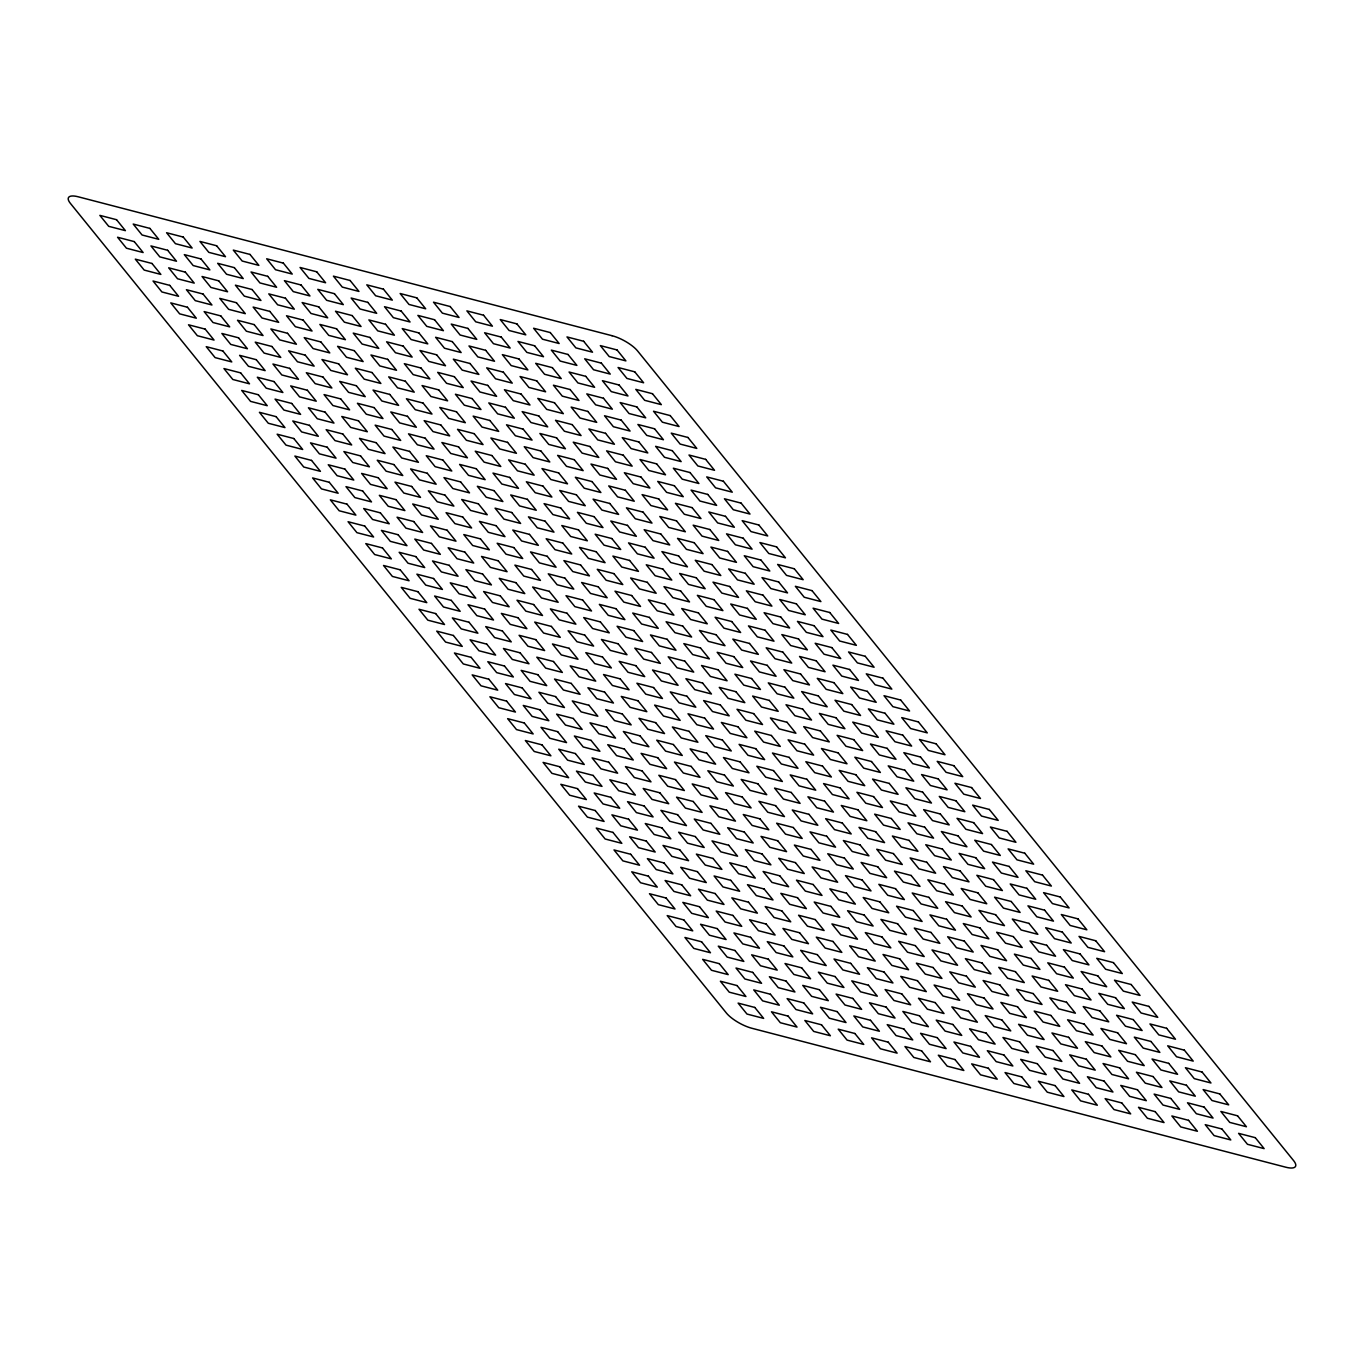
<?xml version="1.0" encoding="UTF-8"?>
<svg xmlns="http://www.w3.org/2000/svg" width="1364" height="1364" viewBox="0 0 1364 1364"><rect width="100%" height="100%" fill="white"/><g stroke="black" fill="none" stroke-linecap="round" stroke-linejoin="round"><path stroke-width="1.5" d="M612.061 335.715L78.208 196.791A21.193 6.803 28.6 0 0 70.399 203.389L726.381 1013.009A21.193 6.803 28.6 0 0 751.939 1028.286L1285.792 1167.209A21.193 6.803 28.6 0 0 1293.601 1160.611L637.619 350.991A21.193 6.803 28.6 0 0 612.061 335.715M116.537 219.706L99.862 215.376L108.711 226.322L125.403 230.652L116.537 219.706M149.904 228.402L133.212 224.054L142.078 235L158.77 239.331L149.904 228.402M183.27 237.08L166.579 232.733L175.445 243.679L192.136 248.026L183.27 237.08M216.637 245.759L199.945 241.428L208.811 252.357L225.503 256.705L216.637 245.759M250.004 254.437L233.312 250.106L242.178 261.036L258.87 265.383L250.004 254.437M283.371 263.133L266.679 258.785L275.545 269.731L292.237 274.062L283.371 263.133M316.738 271.811L300.046 267.463L308.912 278.409L325.604 282.757L316.738 271.811M350.105 280.49L333.413 276.142L342.279 287.088L358.954 291.436L350.105 280.49M383.455 289.168L366.78 284.837L375.646 295.766L392.32 300.114L383.455 289.168M416.821 297.863L400.146 293.516L409.012 304.462L425.687 308.793L416.821 297.863M450.188 306.542L433.513 302.194L442.379 313.14L459.054 317.471L450.188 306.542M483.555 315.22L466.88 310.873L475.746 321.819L492.421 326.167L483.555 315.22M516.922 323.899L500.247 319.568L509.113 330.497L525.788 334.845L516.922 323.899M550.289 332.577L533.614 328.247L542.48 339.193L559.155 343.523L550.289 332.577M583.656 341.273L566.981 336.925L575.847 347.871L592.522 352.202L583.656 341.273M617.022 349.951L600.348 345.603L609.197 356.55L625.888 360.897L617.022 349.951M134.269 241.599L117.577 237.251L126.443 248.197L143.135 252.545L134.269 241.599M167.636 250.277L150.944 245.929L159.81 256.875L176.502 261.223L167.636 250.277M201.002 258.955L184.31 254.625L193.177 265.554L209.868 269.902L201.002 258.955M234.369 267.651L217.677 263.303L226.543 274.249L243.235 278.58L234.369 267.651M267.736 276.329L251.044 271.982L259.91 282.928L276.602 287.258L267.736 276.329M301.103 285.008L284.411 280.66L293.277 291.606L309.952 295.954L301.103 285.008M334.453 293.686L317.778 289.356L326.644 300.285L343.319 304.632L334.453 293.686M367.82 302.365L351.145 298.034L360.011 308.98L376.686 313.311L367.82 302.365M401.187 311.06L384.512 306.712L393.378 317.659L410.053 321.989L401.187 311.06M434.553 319.739L417.878 315.391L426.744 326.337L443.419 330.685L434.553 319.739M467.92 328.417L451.245 324.086L460.111 335.015L476.786 339.363L467.92 328.417M501.287 337.096L484.612 332.765L493.478 343.694L510.153 348.042L501.287 337.096M534.654 345.791L517.979 341.443L526.845 352.389L543.52 356.72L534.654 345.791M568.021 354.47L551.346 350.122L560.195 361.068L576.887 365.399L568.021 354.47M601.388 363.148L584.696 358.8L593.562 369.746L610.254 374.094L601.388 363.148M634.754 371.826L618.062 367.496L626.928 378.425L643.62 382.773L634.754 371.826M152.001 263.474L135.309 259.143L144.175 270.072L160.867 274.42L152.001 263.474M185.368 272.152L168.676 267.821L177.542 278.767L194.234 283.098L185.368 272.152M218.734 280.848L202.043 276.5L210.909 287.446L227.583 291.777L218.734 280.848M252.084 289.526L235.409 285.178L244.275 296.124L260.95 300.472L252.084 289.526M285.451 298.204L268.776 293.874L277.642 304.803L294.317 309.151L285.451 298.204M318.818 306.883L302.143 302.552L311.009 313.481L327.684 317.829L318.818 306.883M352.185 315.578L335.51 311.231L344.376 322.177L361.051 326.507L352.185 315.578M385.552 324.257L368.877 319.909L377.743 330.855L394.418 335.203L385.552 324.257M418.918 332.935L402.244 328.588L411.11 339.534L427.785 343.881L418.918 332.935M452.285 341.614L435.61 337.283L444.476 348.212L461.151 352.56L452.285 341.614M485.652 350.309L468.977 345.962L477.826 356.908L494.518 361.238L485.652 350.309M519.019 358.988L502.344 354.64L511.193 365.586L527.885 369.917L519.019 358.988M552.386 367.666L535.694 363.318L544.56 374.265L561.252 378.612L552.386 367.666M585.753 376.345L569.061 372.014L577.927 382.943L594.619 387.291L585.753 376.345M619.12 385.023L602.428 380.692L611.294 391.621L627.986 395.969L619.12 385.023M652.486 393.719L635.794 389.371L644.661 400.317L661.352 404.648L652.486 393.719M169.733 285.366L153.041 281.018L161.907 291.964L178.582 296.295L169.733 285.366M203.083 294.044L186.408 289.697L195.274 300.643L211.949 304.99L203.083 294.044M236.449 302.723L219.775 298.375L228.641 309.321L245.315 313.669L236.449 302.723M269.816 311.401L253.141 307.07L262.007 318L278.682 322.347L269.816 311.401M303.183 320.097L286.508 315.749L295.374 326.695L312.049 331.026L303.183 320.097M336.55 328.775L319.875 324.427L328.741 335.373L345.416 339.704L336.55 328.775M369.917 337.454L353.242 333.106L362.108 344.052L378.783 348.4L369.917 337.454M403.284 346.132L386.609 341.801L395.475 352.73L412.15 357.078L403.284 346.132M436.651 354.81L419.976 350.48L428.825 361.409L445.517 365.757L436.651 354.81M470.017 363.506L453.325 359.158L462.191 370.104L478.883 374.435L470.017 363.506M503.384 372.184L486.692 367.837L495.558 378.783L512.25 383.131L503.384 372.184M536.751 380.863L520.059 376.515L528.925 387.461L545.617 391.809L536.751 380.863M570.118 389.541L553.426 385.211L562.292 396.14L578.984 400.487L570.118 389.541M603.485 398.237L586.793 393.889L595.659 404.835L612.351 409.166L603.485 398.237M636.852 406.915L620.16 402.568L629.026 413.514L645.718 417.844L636.852 406.915M670.218 415.594L653.527 411.246L662.393 422.192L679.067 426.54L670.218 415.594M187.448 307.241L170.773 302.893L179.639 313.839L196.314 318.187L187.448 307.241M220.815 315.919L204.14 311.589L213.006 322.518L229.681 326.866L220.815 315.919M254.181 324.598L237.507 320.267L246.373 331.213L263.047 335.544L254.181 324.598M287.548 333.293L270.873 328.946L279.739 339.892L296.414 344.222L287.548 333.293M320.915 341.972L304.24 337.624L313.106 348.57L329.781 352.918L320.915 341.972M354.282 350.65L337.607 346.32L346.473 357.249L363.148 361.596L354.282 350.65M387.649 359.329L370.974 354.998L379.823 365.927L396.515 370.275L387.649 359.329M421.016 368.024L404.324 363.677L413.19 374.623L429.882 378.953L421.016 368.024M454.382 376.703L437.691 372.355L446.557 383.301L463.248 387.632L454.382 376.703M487.749 385.381L471.057 381.033L479.923 391.98L496.615 396.327L487.749 385.381M521.116 394.06L504.424 389.729L513.29 400.658L529.982 405.006L521.116 394.06M554.483 402.738L537.791 398.407L546.657 409.353L563.349 413.684L554.483 402.738M587.85 411.434L571.158 407.086L580.024 418.032L596.716 422.363L587.85 411.434M621.217 420.112L604.525 415.764L613.391 426.71L630.066 431.058L621.217 420.112M654.567 428.79L637.892 424.46L646.758 435.389L663.433 439.737L654.567 428.79M687.933 437.469L671.259 433.138L680.125 444.067L696.799 448.415L687.933 437.469M205.18 329.116L188.505 324.785L197.371 335.715L214.046 340.062L205.18 329.116M238.547 337.812L221.872 333.464L230.738 344.41L247.413 348.741L238.547 337.812M271.913 346.49L255.238 342.142L264.105 353.088L280.779 357.436L271.913 346.49M305.28 355.169L288.605 350.821L297.471 361.767L314.146 366.115L305.28 355.169M338.647 363.847L321.972 359.516L330.821 370.445L347.513 374.793L338.647 363.847M372.014 372.525L355.322 368.195L364.188 379.141L380.88 383.472L372.014 372.525M405.381 381.221L388.689 376.873L397.555 387.819L414.247 392.15L405.381 381.221M438.748 389.899L422.056 385.552L430.922 396.498L447.614 400.846L438.748 389.899M472.114 398.578L455.423 394.247L464.289 405.176L480.981 409.524L472.114 398.578M505.481 407.256L488.789 402.926L497.655 413.855L514.347 418.202L505.481 407.256M538.848 415.952L522.156 411.604L531.022 422.55L547.714 426.881L538.848 415.952M572.215 424.63L555.523 420.283L564.389 431.229L581.064 435.576L572.215 424.63M605.565 433.309L588.89 428.961L597.756 439.907L614.431 444.255L605.565 433.309M638.932 441.987L622.257 437.656L631.123 448.586L647.798 452.933L638.932 441.987M672.299 450.683L655.624 446.335L664.49 457.281L681.165 461.612L672.299 450.683M705.665 459.361L688.991 455.013L697.857 465.959L714.531 470.29L705.665 459.361M222.912 351.008L206.237 346.661L215.103 357.607L231.778 361.937L222.912 351.008M256.279 359.687L239.604 355.339L248.453 366.285L265.145 370.633L256.279 359.687M289.645 368.365L272.953 364.035L281.819 374.964L298.511 379.311L289.645 368.365M323.012 377.044L306.32 372.713L315.186 383.642L331.878 387.99L323.012 377.044M356.379 385.739L339.687 381.391L348.553 392.338L365.245 396.668L356.379 385.739M389.746 394.418L373.054 390.07L381.92 401.016L398.612 405.364L389.746 394.418M423.113 403.096L406.421 398.748L415.287 409.694L431.979 414.042L423.113 403.096M456.48 411.775L439.788 407.444L448.654 418.373L465.346 422.721L456.48 411.775M489.847 420.47L473.155 416.122L482.021 427.068L498.695 431.399L489.847 420.47M523.196 429.149L506.521 424.801L515.387 435.747L532.062 440.078L523.196 429.149M556.563 437.827L539.888 433.479L548.754 444.425L565.429 448.773L556.563 437.827M589.93 446.505L573.255 442.175L582.121 453.104L598.796 457.452L589.93 446.505M623.297 455.184L606.622 450.853L615.488 461.799L632.163 466.13L623.297 455.184M656.664 463.879L639.989 459.532L648.855 470.478L665.53 474.808L656.664 463.879M690.031 472.558L673.356 468.21L682.222 479.156L698.897 483.504L690.031 472.558M723.397 481.236L706.723 476.906L715.588 487.835L732.263 492.182L723.397 481.236M240.644 372.883L223.952 368.553L232.818 379.482L249.51 383.83L240.644 372.883M274.011 381.562L257.319 377.231L266.185 388.16L282.877 392.508L274.011 381.562M307.377 390.257L290.685 385.91L299.551 396.856L316.243 401.187L307.377 390.257M340.744 398.936L324.052 394.588L332.918 405.534L349.61 409.865L340.744 398.936M374.111 407.614L357.419 403.267L366.285 414.213L382.977 418.56L374.111 407.614M407.478 416.293L390.786 411.962L399.652 422.891L416.344 427.239L407.478 416.293M440.845 424.971L424.153 420.641L433.019 431.587L449.694 435.917L440.845 424.971M474.195 433.667L457.52 429.319L466.386 440.265L483.061 444.596L474.195 433.667M507.561 442.345L490.887 437.997L499.753 448.944L516.427 453.291L507.561 442.345M540.928 451.024L524.253 446.693L533.119 457.622L549.794 461.97L540.928 451.024M574.295 459.702L557.62 455.371L566.486 466.3L583.161 470.648L574.295 459.702M607.662 468.398L590.987 464.05L599.853 474.996L616.528 479.327L607.662 468.398M641.029 477.076L624.354 472.728L633.22 483.674L649.895 488.022L641.029 477.076M674.396 485.755L657.721 481.407L666.587 492.353L683.262 496.701L674.396 485.755M707.763 494.433L691.088 490.102L699.937 501.031L716.629 505.379L707.763 494.433M741.129 503.128L724.437 498.781L733.303 509.727L749.995 514.058L741.129 503.128M258.376 394.759L241.684 390.428L250.55 401.374L267.242 405.705L258.376 394.759M291.743 403.454L275.051 399.106L283.917 410.053L300.609 414.383L291.743 403.454M325.109 412.133L308.417 407.785L317.283 418.731L333.975 423.079L325.109 412.133M358.476 420.811L341.784 416.48L350.65 427.409L367.342 431.757L358.476 420.811M391.843 429.49L375.151 425.159L384.017 436.088L400.692 440.436L391.843 429.49M425.193 438.185L408.518 433.837L417.384 444.783L434.059 449.114L425.193 438.185M458.56 446.863L441.885 442.516L450.751 453.462L467.426 457.81L458.56 446.863M491.927 455.542L475.252 451.194L484.118 462.14L500.793 466.488L491.927 455.542M525.293 464.22L508.619 459.89L517.485 470.819L534.159 475.166L525.293 464.22M558.66 472.916L541.985 468.568L550.851 479.514L567.526 483.845L558.66 472.916M592.027 481.594L575.352 477.247L584.218 488.193L600.893 492.523L592.027 481.594M625.394 490.273L608.719 485.925L617.585 496.871L634.26 501.219L625.394 490.273M658.761 498.951L642.086 494.621L650.935 505.55L667.627 509.897L658.761 498.951M692.128 507.63L675.436 503.299L684.302 514.245L700.994 518.576L692.128 507.63M725.495 516.325L708.803 511.977L717.669 522.923L734.361 527.254L725.495 516.325M758.861 525.004L742.169 520.656L751.035 531.602L767.727 535.95L758.861 525.004M276.108 416.651L259.416 412.303L268.282 423.249L284.974 427.597L276.108 416.651M309.475 425.329L292.783 420.982L301.649 431.928L318.323 436.275L309.475 425.329M342.841 434.008L326.149 429.677L335.015 440.606L351.69 444.954L342.841 434.008M376.191 442.703L359.516 438.356L368.382 449.302L385.057 453.632L376.191 442.703M409.558 451.382L392.883 447.034L401.749 457.98L418.424 462.311L409.558 451.382M442.925 460.06L426.25 455.712L435.116 466.659L451.791 471.006L442.925 460.06M476.292 468.739L459.617 464.408L468.483 475.337L485.158 479.685L476.292 468.739M509.659 477.417L492.984 473.086L501.85 484.032L518.525 488.363L509.659 477.417M543.025 486.113L526.351 481.765L535.217 492.711L551.891 497.042L543.025 486.113M576.392 494.791L559.717 490.443L568.566 501.389L585.258 505.737L576.392 494.791M609.759 503.469L593.084 499.139L601.933 510.068L618.625 514.416L609.759 503.469M643.126 512.148L626.434 507.817L635.3 518.746L651.992 523.094L643.126 512.148M676.493 520.843L659.801 516.496L668.667 527.442L685.359 531.772L676.493 520.843M709.86 529.522L693.168 525.174L702.034 536.12L718.726 540.468L709.86 529.522M743.227 538.2L726.535 533.853L735.401 544.799L752.093 549.146L743.227 538.2M776.593 546.879L759.901 542.548L768.767 553.477L785.459 557.825L776.593 546.879M293.823 438.526L277.148 434.195L286.014 445.124L302.689 449.472L293.823 438.526M327.19 447.204L310.515 442.874L319.381 453.82L336.055 458.151L327.19 447.204M360.556 455.9L343.881 451.552L352.747 462.498L369.422 466.829L360.556 455.9M393.923 464.578L377.248 460.231L386.114 471.177L402.789 475.524L393.923 464.578M427.29 473.257L410.615 468.926L419.481 479.855L436.156 484.203L427.29 473.257M460.657 481.935L443.982 477.605L452.848 488.534L469.523 492.881L460.657 481.935M494.024 490.631L477.349 486.283L486.215 497.229L502.89 501.56L494.024 490.631M527.391 499.309L510.716 494.962L519.565 505.908L536.257 510.255L527.391 499.309M560.757 507.988L544.066 503.64L552.932 514.586L569.623 518.934L560.757 507.988M594.124 516.666L577.432 512.335L586.298 523.264L602.99 527.612L594.124 516.666M627.491 525.362L610.799 521.014L619.665 531.96L636.357 536.291L627.491 525.362M660.858 534.04L644.166 529.692L653.032 540.638L669.724 544.969L660.858 534.04M694.225 542.719L677.533 538.371L686.399 549.317L703.091 553.665L694.225 542.719M727.592 551.397L710.9 547.066L719.766 557.995L736.458 562.343L727.592 551.397M760.959 560.075L744.267 555.745L753.133 566.674L769.808 571.022L760.959 560.075M794.308 568.771L777.633 564.423L786.499 575.369L803.174 579.7L794.308 568.771M311.555 460.418L294.88 456.07L303.746 467.017L320.421 471.347L311.555 460.418M344.922 469.097L328.247 464.749L337.113 475.695L353.788 480.043L344.922 469.097M378.288 477.775L361.613 473.427L370.479 484.373L387.154 488.721L378.288 477.775M411.655 486.454L394.98 482.123L403.846 493.052L420.521 497.4L411.655 486.454M445.022 495.149L428.347 490.801L437.213 501.747L453.888 506.078L445.022 495.149M478.389 503.828L461.714 499.48L470.563 510.426L487.255 514.757L478.389 503.828M511.756 512.506L495.064 508.158L503.93 519.104L520.622 523.452L511.756 512.506M545.123 521.184L528.431 516.854L537.297 527.783L553.989 532.131L545.123 521.184M578.489 529.863L561.798 525.532L570.663 536.478L587.355 540.809L578.489 529.863M611.856 538.558L595.164 534.211L604.03 545.157L620.722 549.487L611.856 538.558M645.223 547.237L628.531 542.889L637.397 553.835L654.089 558.183L645.223 547.237M678.59 555.915L661.898 551.585L670.764 562.514L687.456 566.861L678.59 555.915M711.957 564.594L695.265 560.263L704.131 571.192L720.806 575.54L711.957 564.594M745.307 573.289L728.632 568.941L737.498 579.888L754.173 584.218L745.307 573.289M778.673 581.968L761.999 577.62L770.865 588.566L787.539 592.897L778.673 581.968M812.04 590.646L795.365 586.298L804.231 597.244L820.906 601.592L812.04 590.646M329.287 482.293L312.612 477.946L321.478 488.892L338.153 493.239L329.287 482.293M362.654 490.972L345.979 486.641L354.845 497.57L371.52 501.918L362.654 490.972M396.02 499.65L379.345 495.32L388.211 506.266L404.886 510.596L396.02 499.65M429.387 508.346L412.712 503.998L421.561 514.944L438.253 519.275L429.387 508.346M462.754 517.024L446.062 512.676L454.928 523.623L471.62 527.97L462.754 517.024M496.121 525.703L479.429 521.372L488.295 532.301L504.987 536.649L496.121 525.703M529.488 534.381L512.796 530.05L521.662 540.979L538.354 545.327L529.488 534.381M562.855 543.077L546.163 538.729L555.029 549.675L571.721 554.006L562.855 543.077M596.221 551.755L579.529 547.407L588.396 558.353L605.087 562.701L596.221 551.755M629.588 560.433L612.896 556.086L621.762 567.032L638.454 571.38L629.588 560.433M662.955 569.112L646.263 564.781L655.129 575.71L671.804 580.058L662.955 569.112M696.305 577.79L679.63 573.46L688.496 584.406L705.171 588.737L696.305 577.79M729.672 586.486L712.997 582.138L721.863 593.084L738.538 597.415L729.672 586.486M763.039 595.164L746.364 590.817L755.23 601.763L771.905 606.11L763.039 595.164M796.406 603.843L779.731 599.512L788.597 610.441L805.272 614.789L796.406 603.843M829.772 612.521L813.097 608.191L821.963 619.12L838.638 623.467L829.772 612.521M347.019 504.168L330.344 499.838L339.193 510.767L355.885 515.115L347.019 504.168M380.385 512.864L363.694 508.516L372.56 519.462L389.252 523.793L380.385 512.864M413.752 521.542L397.06 517.195L405.926 528.141L422.618 532.489L413.752 521.542M447.119 530.221L430.427 525.873L439.293 536.819L455.985 541.167L447.119 530.221M480.486 538.899L463.794 534.569L472.66 545.498L489.352 549.845L480.486 538.899M513.853 547.595L497.161 543.247L506.027 554.193L522.719 558.524L513.853 547.595M547.22 556.273L530.528 551.926L539.394 562.872L556.086 567.202L547.22 556.273M580.587 564.952L563.895 560.604L572.761 571.55L589.436 575.898L580.587 564.952M613.936 573.63L597.262 569.299L606.128 580.229L622.802 584.576L613.936 573.63M647.303 582.309L630.628 577.978L639.494 588.907L656.169 593.255L647.303 582.309M680.67 591.004L663.995 586.656L672.861 597.603L689.536 601.933L680.67 591.004M714.037 599.683L697.362 595.335L706.228 606.281L722.903 610.629L714.037 599.683M747.404 608.361L730.729 604.013L739.595 614.959L756.27 619.307L747.404 608.361M780.771 617.039L764.096 612.709L772.962 623.638L789.637 627.986L780.771 617.039M814.138 625.735L797.463 621.387L806.329 632.333L823.004 636.664L814.138 625.735M847.504 634.413L830.829 630.066L839.678 641.012L856.37 645.342L847.504 634.413M364.751 526.061L348.059 521.713L356.925 532.659L373.617 536.99L364.751 526.061M398.118 534.739L381.426 530.391L390.292 541.337L406.983 545.685L398.118 534.739M431.484 543.418L414.792 539.087L423.658 550.016L440.35 554.364L431.484 543.418M464.851 552.096L448.159 547.765L457.025 558.711L473.717 563.042L464.851 552.096M498.218 560.792L481.526 556.444L490.392 567.39L507.084 571.721L498.218 560.792M531.585 569.47L514.893 565.122L523.759 576.068L540.434 580.416L531.585 569.47M564.935 578.148L548.26 573.818L557.126 584.747L573.801 589.095L564.935 578.148M598.302 586.827L581.627 582.496L590.493 593.425L607.168 597.773L598.302 586.827M631.668 595.522L614.994 591.175L623.86 602.121L640.534 606.451L631.668 595.522M665.035 604.201L648.36 599.853L657.226 610.799L673.901 615.13L665.035 604.201M698.402 612.879L681.727 608.532L690.593 619.478L707.268 623.825L698.402 612.879M731.769 621.558L715.094 617.227L723.96 628.156L740.635 632.504L731.769 621.558M765.136 630.236L748.461 625.906L757.327 636.852L774.002 641.182L765.136 630.236M798.503 638.932L781.828 634.584L790.677 645.53L807.369 649.861L798.503 638.932M831.87 647.61L815.178 643.262L824.044 654.208L840.736 658.556L831.87 647.61M865.236 656.289L848.544 651.958L857.41 662.887L874.102 667.235L865.236 656.289M382.483 547.936L365.791 543.605L374.657 554.534L391.349 558.882L382.483 547.936M415.85 556.614L399.158 552.284L408.024 563.213L424.716 567.56L415.85 556.614M449.216 565.31L432.524 560.962L441.39 571.908L458.082 576.239L449.216 565.31M482.583 573.988L465.891 569.641L474.757 580.587L491.432 584.917L482.583 573.988M515.933 582.667L499.258 578.319L508.124 589.265L524.799 593.613L515.933 582.667M549.3 591.345L532.625 587.014L541.491 597.943L558.166 602.291L549.3 591.345M582.667 600.024L565.992 595.693L574.858 606.639L591.533 610.97L582.667 600.024M616.034 608.719L599.359 604.371L608.225 615.317L624.9 619.648L616.034 608.719M649.4 617.398L632.726 613.05L641.591 623.996L658.266 628.344L649.4 617.398M682.767 626.076L666.092 621.745L674.958 632.674L691.633 637.022L682.767 626.076M716.134 634.754L699.459 630.424L708.325 641.353L725 645.701L716.134 634.754M749.501 643.45L732.826 639.102L741.675 650.048L758.367 654.379L749.501 643.45M782.868 652.128L766.176 647.781L775.042 658.727L791.734 663.074L782.868 652.128M816.235 660.807L799.543 656.459L808.409 667.405L825.101 671.753L816.235 660.807M849.602 669.485L832.91 665.155L841.776 676.084L858.468 680.431L849.602 669.485M882.968 678.181L866.276 673.833L875.142 684.779L891.834 689.11L882.968 678.181M400.215 569.828L383.523 565.48L392.389 576.426L409.064 580.757L400.215 569.828M433.582 578.507L416.89 574.159L425.756 585.105L442.43 589.436L433.582 578.507M466.931 587.185L450.256 582.837L459.122 593.783L475.797 598.131L466.931 587.185M500.298 595.863L483.623 591.533L492.489 602.462L509.164 606.809L500.298 595.863M533.665 604.542L516.99 600.211L525.856 611.14L542.531 615.488L533.665 604.542M567.032 613.237L550.357 608.89L559.223 619.836L575.898 624.166L567.032 613.237M600.399 621.916L583.724 617.568L592.59 628.514L609.265 632.862L600.399 621.916M633.766 630.594L617.091 626.247L625.957 637.193L642.632 641.54L633.766 630.594M667.132 639.273L650.457 634.942L659.306 645.871L675.998 650.219L667.132 639.273M700.499 647.968L683.824 643.62L692.673 654.567L709.365 658.897L700.499 647.968M733.866 656.647L717.174 652.299L726.04 663.245L742.732 667.576L733.866 656.647M767.233 665.325L750.541 660.977L759.407 671.923L776.099 676.271L767.233 665.325M800.6 674.004L783.908 669.673L792.774 680.602L809.466 684.95L800.6 674.004M833.967 682.682L817.275 678.351L826.141 689.297L842.833 693.628L833.967 682.682M867.334 691.378L850.642 687.03L859.508 697.976L876.199 702.307L867.334 691.378M900.7 700.056L884.008 695.708L892.874 706.654L909.566 711.002L900.7 700.056M417.93 591.703L401.255 587.355L410.121 598.302L426.796 602.649L417.93 591.703M451.296 600.382L434.622 596.034L443.488 606.98L460.162 611.328L451.296 600.382M484.663 609.06L467.988 604.729L476.854 615.658L493.529 620.006L484.663 609.06M518.03 617.756L501.355 613.408L510.221 624.354L526.896 628.685L518.03 617.756M551.397 626.434L534.722 622.086L543.588 633.032L560.263 637.363L551.397 626.434M584.764 635.113L568.089 630.765L576.955 641.711L593.63 646.059L584.764 635.113M618.131 643.791L601.456 639.46L610.305 650.389L626.997 654.737L618.131 643.791M651.498 652.469L634.806 648.139L643.672 659.085L660.364 663.416L651.498 652.469M684.864 661.165L668.172 656.817L677.038 667.763L693.73 672.094L684.864 661.165M718.231 669.843L701.539 665.496L710.405 676.442L727.097 680.789L718.231 669.843M751.598 678.522L734.906 674.191L743.772 685.12L760.464 689.468L751.598 678.522M784.965 687.2L768.273 682.87L777.139 693.799L793.831 698.146L784.965 687.2M818.332 695.896L801.64 691.548L810.506 702.494L827.198 706.825L818.332 695.896M851.699 704.574L835.007 700.226L843.873 711.173L860.548 715.52L851.699 704.574M885.048 713.253L868.374 708.905L877.24 719.851L893.914 724.199L885.048 713.253M918.415 721.931L901.74 717.6L910.606 728.529L927.281 732.877L918.415 721.931M435.662 613.578L418.987 609.248L427.853 620.177L444.528 624.524L435.662 613.578M469.028 622.257L452.354 617.926L461.22 628.872L477.894 633.203L469.028 622.257M502.395 630.952L485.72 626.605L494.586 637.551L511.261 641.881L502.395 630.952M535.762 639.631L519.087 635.283L527.953 646.229L544.628 650.577L535.762 639.631M569.129 648.309L552.454 643.979L561.303 654.908L577.995 659.255L569.129 648.309M602.496 656.988L585.804 652.657L594.67 663.586L611.362 667.934L602.496 656.988M635.863 665.683L619.171 661.335L628.037 672.282L644.729 676.612L635.863 665.683M669.23 674.362L652.538 670.014L661.404 680.96L678.096 685.308L669.23 674.362M702.596 683.04L685.904 678.692L694.77 689.638L711.462 693.986L702.596 683.04M735.963 691.719L719.271 687.388L728.137 698.317L744.829 702.665L735.963 691.719M769.33 700.414L752.638 696.066L761.504 707.012L778.196 711.343L769.33 700.414M802.697 709.092L786.005 704.745L794.871 715.691L811.546 720.022L802.697 709.092M836.047 717.771L819.372 713.423L828.238 724.369L844.913 728.717L836.047 717.771M869.414 726.449L852.739 722.119L861.605 733.048L878.28 737.395L869.414 726.449M902.78 735.128L886.106 730.797L894.972 741.743L911.646 746.074L902.78 735.128M936.147 743.823L919.472 739.476L928.338 750.422L945.013 754.752L936.147 743.823M453.394 635.471L436.719 631.123L445.585 642.069L462.26 646.4L453.394 635.471M486.76 644.149L470.086 639.801L478.952 650.747L495.626 655.095L486.76 644.149M520.127 652.827L503.452 648.48L512.301 659.426L528.993 663.774L520.127 652.827M553.494 661.506L536.802 657.175L545.668 668.104L562.36 672.452L553.494 661.506M586.861 670.201L570.169 665.854L579.035 676.8L595.727 681.13L586.861 670.201M620.228 678.88L603.536 674.532L612.402 685.478L629.094 689.809L620.228 678.88M653.595 687.558L636.903 683.211L645.769 694.157L662.461 698.504L653.595 687.558M686.962 696.237L670.27 691.906L679.136 702.835L695.828 707.183L686.962 696.237M720.328 704.915L703.636 700.584L712.502 711.531L729.194 715.861L720.328 704.915M753.695 713.611L737.003 709.263L745.869 720.209L762.544 724.54L753.695 713.611M787.045 722.289L770.37 717.941L779.236 728.888L795.911 733.235L787.045 722.289M820.412 730.968L803.737 726.637L812.603 737.566L829.278 741.914L820.412 730.968M853.779 739.646L837.104 735.315L845.97 746.244L862.645 750.592L853.779 739.646M887.146 748.342L870.471 743.994L879.337 754.94L896.012 759.271L887.146 748.342M920.512 757.02L903.838 752.672L912.704 763.618L929.378 767.966L920.512 757.02M953.879 765.698L937.204 761.351L946.07 772.297L962.745 776.645L953.879 765.698M471.126 657.346L454.434 652.998L463.3 663.944L479.992 668.292L471.126 657.346M504.492 666.024L487.801 661.693L496.667 672.623L513.358 676.97L504.492 666.024M537.859 674.703L521.167 670.372L530.033 681.318L546.725 685.649L537.859 674.703M571.226 683.398L554.534 679.05L563.4 689.996L580.092 694.327L571.226 683.398M604.593 692.077L587.901 687.729L596.767 698.675L613.459 703.023L604.593 692.077M637.96 700.755L621.268 696.424L630.134 707.353L646.826 711.701L637.96 700.755M671.327 709.433L654.635 705.103L663.501 716.032L680.176 720.38L671.327 709.433M704.694 718.129L688.002 713.781L696.868 724.727L713.543 729.058L704.694 718.129M738.043 726.807L721.368 722.46L730.234 733.406L746.909 737.754L738.043 726.807M771.41 735.486L754.735 731.138L763.601 742.084L780.276 746.432L771.41 735.486M804.777 744.164L788.102 739.834L796.968 750.763L813.643 755.11L804.777 744.164M838.144 752.86L821.469 748.512L830.335 759.458L847.01 763.789L838.144 752.86M871.511 761.538L854.836 757.191L863.702 768.137L880.377 772.467L871.511 761.538M904.878 770.217L888.203 765.869L897.069 776.815L913.744 781.163L904.878 770.217M938.244 778.895L921.57 774.564L930.419 785.494L947.11 789.841L938.244 778.895M971.611 787.574L954.936 783.243L963.785 794.172L980.477 798.52L971.611 787.574M488.858 679.221L472.166 674.89L481.032 685.819L497.724 690.167L488.858 679.221M522.224 687.916L505.533 683.569L514.399 694.515L531.09 698.845L522.224 687.916M555.591 696.595L538.899 692.247L547.765 703.193L564.457 707.541L555.591 696.595M588.958 705.273L572.266 700.926L581.132 711.872L597.824 716.219L588.958 705.273M622.325 713.952L605.633 709.621L614.499 720.55L631.174 724.898L622.325 713.952M655.675 722.647L639 718.299L647.866 729.246L664.541 733.576L655.675 722.647M689.042 731.326L672.367 726.978L681.233 737.924L697.908 742.255L689.042 731.326M722.409 740.004L705.734 735.656L714.6 746.602L731.274 750.95L722.409 740.004M755.775 748.683L739.1 744.352L747.966 755.281L764.641 759.629L755.775 748.683M789.142 757.361L772.467 753.03L781.333 763.976L798.008 768.307L789.142 757.361M822.509 766.057L805.834 761.709L814.7 772.655L831.375 776.986L822.509 766.057M855.876 774.735L839.201 770.387L848.067 781.333L864.742 785.681L855.876 774.735M889.243 783.413L872.568 779.083L881.417 790.012L898.109 794.36L889.243 783.413M922.61 792.092L905.918 787.761L914.784 798.69L931.476 803.038L922.61 792.092M955.976 800.787L939.284 796.44L948.151 807.386L964.842 811.716L955.976 800.787M989.343 809.466L972.651 805.118L981.517 816.064L998.209 820.395L989.343 809.466M506.59 701.113L489.898 696.765L498.764 707.711L515.456 712.042L506.59 701.113M539.956 709.792L523.264 705.444L532.131 716.39L548.822 720.738L539.956 709.792M573.323 718.47L556.631 714.139L565.497 725.068L582.172 729.416L573.323 718.47M606.673 727.148L589.998 722.818L598.864 733.764L615.539 738.095L606.673 727.148M640.04 735.844L623.365 731.496L632.231 742.442L648.906 746.773L640.04 735.844M673.407 744.522L656.732 740.175L665.598 751.121L682.273 755.468L673.407 744.522M706.774 753.201L690.099 748.87L698.965 759.799L715.64 764.147L706.774 753.201M740.141 761.879L723.466 757.549L732.332 768.478L749.007 772.825L740.141 761.879M773.507 770.575L756.832 766.227L765.698 777.173L782.373 781.504L773.507 770.575M806.874 779.253L790.199 774.905L799.065 785.852L815.74 790.182L806.874 779.253M840.241 787.932L823.566 783.584L832.415 794.53L849.107 798.878L840.241 787.932M873.608 796.61L856.916 792.279L865.782 803.208L882.474 807.556L873.608 796.61M906.975 805.289L890.283 800.958L899.149 811.904L915.841 816.235L906.975 805.289M940.342 813.984L923.65 809.636L932.516 820.582L949.208 824.913L940.342 813.984M973.708 822.663L957.016 818.315L965.883 829.261L982.574 833.609L973.708 822.663M1007.075 831.341L990.383 827.01L999.249 837.939L1015.941 842.287L1007.075 831.341M524.322 722.988L507.63 718.658L516.496 729.587L533.171 733.934L524.322 722.988M557.671 731.667L540.997 727.336L549.863 738.265L566.537 742.613L557.671 731.667M591.038 740.362L574.363 736.014L583.229 746.961L599.904 751.291L591.038 740.362M624.405 749.041L607.73 744.693L616.596 755.639L633.271 759.987L624.405 749.041M657.772 757.719L641.097 753.371L649.963 764.317L666.638 768.665L657.772 757.719M691.139 766.398L674.464 762.067L683.33 772.996L700.005 777.344L691.139 766.398M724.506 775.093L707.831 770.745L716.697 781.691L733.372 786.022L724.506 775.093M757.873 783.771L741.198 779.424L750.064 790.37L766.739 794.701L757.873 783.771M791.239 792.45L774.564 788.102L783.413 799.048L800.105 803.396L791.239 792.45M824.606 801.128L807.914 796.798L816.78 807.727L833.472 812.074L824.606 801.128M857.973 809.807L841.281 805.476L850.147 816.405L866.839 820.753L857.973 809.807M891.34 818.502L874.648 814.155L883.514 825.101L900.206 829.431L891.34 818.502M924.707 827.181L908.015 822.833L916.881 833.779L933.573 838.127L924.707 827.181M958.074 835.859L941.382 831.511L950.248 842.458L966.94 846.805L958.074 835.859M991.44 844.538L974.749 840.207L983.615 851.136L1000.306 855.484L991.44 844.538M1024.807 853.233L1008.115 848.885L1016.981 859.832L1033.656 864.162L1024.807 853.233M542.037 744.88L525.362 740.533L534.228 751.479L550.903 755.809L542.037 744.88M575.403 753.559L558.729 749.211L567.595 760.157L584.269 764.488L575.403 753.559M608.77 762.237L592.095 757.89L600.961 768.836L617.636 773.183L608.77 762.237M642.137 770.916L625.462 766.585L634.328 777.514L651.003 781.862L642.137 770.916M675.504 779.594L658.829 775.264L667.695 786.21L684.37 790.54L675.504 779.594M708.871 788.29L692.196 783.942L701.045 794.888L717.737 799.219L708.871 788.29M742.238 796.968L725.546 792.62L734.412 803.567L751.104 807.914L742.238 796.968M775.605 805.647L758.913 801.299L767.779 812.245L784.471 816.593L775.605 805.647M808.971 814.325L792.279 809.994L801.145 820.923L817.837 825.271L808.971 814.325M842.338 823.021L825.646 818.673L834.512 829.619L851.204 833.95L842.338 823.021M875.705 831.699L859.013 827.351L867.879 838.297L884.571 842.628L875.705 831.699M909.072 840.377L892.38 836.03L901.246 846.976L917.938 851.324L909.072 840.377M942.439 849.056L925.747 844.725L934.613 855.654L951.288 860.002L942.439 849.056M975.789 857.734L959.114 853.404L967.98 864.35L984.655 868.68L975.789 857.734M1009.155 866.43L992.481 862.082L1001.346 873.028L1018.021 877.359L1009.155 866.43M1042.522 875.108L1025.847 870.761L1034.713 881.707L1051.388 886.054L1042.522 875.108M559.769 766.756L543.094 762.408L551.96 773.354L568.635 777.702L559.769 766.756M593.135 775.434L576.461 771.103L585.327 782.032L602.001 786.38L593.135 775.434M626.502 784.112L609.827 779.782L618.693 790.711L635.368 795.059L626.502 784.112M659.869 792.808L643.194 788.46L652.043 799.406L668.735 803.737L659.869 792.808M693.236 801.486L676.544 797.139L685.41 808.085L702.102 812.415L693.236 801.486M726.603 810.165L709.911 805.817L718.777 816.763L735.469 821.111L726.603 810.165M759.97 818.843L743.278 814.513L752.144 825.442L768.836 829.789L759.97 818.843M793.337 827.522L776.645 823.191L785.511 834.137L802.202 838.468L793.337 827.522M826.703 836.217L810.011 831.87L818.877 842.816L835.569 847.146L826.703 836.217M860.07 844.896L843.378 840.548L852.244 851.494L868.936 855.842L860.07 844.896M893.437 853.574L876.745 849.243L885.611 860.173L902.286 864.52L893.437 853.574M926.787 862.253L910.112 857.922L918.978 868.851L935.653 873.199L926.787 862.253M960.154 870.948L943.479 866.6L952.345 877.546L969.02 881.877L960.154 870.948M993.521 879.627L976.846 875.279L985.712 886.225L1002.387 890.573L993.521 879.627M1026.887 888.305L1010.213 883.957L1019.079 894.903L1035.753 899.251L1026.887 888.305M1060.254 896.983L1043.579 892.653L1052.445 903.582L1069.12 907.93L1060.254 896.983M577.501 788.631L560.826 784.3L569.692 795.229L586.367 799.577L577.501 788.631M610.867 797.326L594.192 792.978L603.041 803.925L619.733 808.255L610.867 797.326M644.234 806.005L627.542 801.657L636.408 812.603L653.1 816.934L644.234 806.005M677.601 814.683L660.909 810.335L669.775 821.281L686.467 825.629L677.601 814.683M710.968 823.362L694.276 819.031L703.142 829.96L719.834 834.308L710.968 823.362M744.335 832.04L727.643 827.709L736.509 838.638L753.201 842.986L744.335 832.04M777.702 840.736L761.01 836.388L769.876 847.334L786.568 851.665L777.702 840.736M811.068 849.414L794.377 845.066L803.243 856.012L819.934 860.36L811.068 849.414M844.435 858.092L827.743 853.745L836.609 864.691L853.284 869.038L844.435 858.092M877.785 866.771L861.11 862.44L869.976 873.369L886.651 877.717L877.785 866.771M911.152 875.466L894.477 871.119L903.343 882.065L920.018 886.395L911.152 875.466M944.519 884.145L927.844 879.797L936.71 890.743L953.385 895.074L944.519 884.145M977.886 892.823L961.211 888.476L970.077 899.422L986.752 903.769L977.886 892.823M1011.253 901.502L994.578 897.171L1003.444 908.1L1020.119 912.448L1011.253 901.502M1044.619 910.18L1027.945 905.849L1036.811 916.796L1053.485 921.126L1044.619 910.18M1077.986 918.876L1061.311 914.528L1070.177 925.474L1086.852 929.805L1077.986 918.876M595.233 810.523L578.541 806.175L587.407 817.121L604.099 821.452L595.233 810.523M628.599 819.201L611.907 814.854L620.773 825.8L637.465 830.147L628.599 819.201M661.966 827.88L645.274 823.532L654.14 834.478L670.832 838.826L661.966 827.88M695.333 836.558L678.641 832.228L687.507 843.157L704.199 847.504L695.333 836.558M728.7 845.254L712.008 840.906L720.874 851.852L737.566 856.183L728.7 845.254M762.067 853.932L745.375 849.584L754.241 860.531L770.916 864.861L762.067 853.932M795.434 862.611L778.742 858.263L787.608 869.209L804.283 873.557L795.434 862.611M828.783 871.289L812.109 866.958L820.975 877.887L837.649 882.235L828.783 871.289M862.15 879.968L845.475 875.637L854.341 886.583L871.016 890.914L862.15 879.968M895.517 888.663L878.842 884.315L887.708 895.261L904.383 899.592L895.517 888.663M928.884 897.341L912.209 892.994L921.075 903.94L937.75 908.288L928.884 897.341M962.251 906.02L945.576 901.689L954.442 912.618L971.117 916.966L962.251 906.02M995.618 914.698L978.943 910.368L987.809 921.297L1004.484 925.644L995.618 914.698M1028.985 923.394L1012.31 919.046L1021.159 929.992L1037.851 934.323L1028.985 923.394M1062.351 932.072L1045.677 927.725L1054.525 938.671L1071.217 943.018L1062.351 932.072M1095.718 940.751L1079.026 936.403L1087.892 947.349L1104.584 951.697L1095.718 940.751M612.965 832.398L596.273 828.05L605.139 838.996L621.831 843.344L612.965 832.398M646.331 841.077L629.639 836.746L638.505 847.675L655.197 852.023L646.331 841.077M679.698 849.755L663.006 845.424L671.872 856.37L688.564 860.701L679.698 849.755M713.065 858.45L696.373 854.103L705.239 865.049L721.914 869.38L713.065 858.45M746.415 867.129L729.74 862.781L738.606 873.727L755.281 878.075L746.415 867.129M779.782 875.807L763.107 871.477L771.973 882.406L788.648 886.753L779.782 875.807M813.149 884.486L796.474 880.155L805.34 891.084L822.015 895.432L813.149 884.486M846.515 893.181L829.841 888.834L838.707 899.78L855.381 904.11L846.515 893.181M879.882 901.86L863.207 897.512L872.073 908.458L888.748 912.806L879.882 901.86M913.249 910.538L896.574 906.19L905.44 917.137L922.115 921.484L913.249 910.538M946.616 919.217L929.941 914.886L938.807 925.815L955.482 930.163L946.616 919.217M979.983 927.912L963.308 923.564L972.157 934.511L988.849 938.841L979.983 927.912M1013.35 936.591L996.658 932.243L1005.524 943.189L1022.216 947.52L1013.35 936.591M1046.717 945.269L1030.025 940.921L1038.891 951.867L1055.583 956.215L1046.717 945.269M1080.083 953.947L1063.391 949.617L1072.257 960.546L1088.949 964.894L1080.083 953.947M1113.45 962.626L1096.758 958.295L1105.624 969.241L1122.316 973.572L1113.45 962.626M630.697 854.273L614.005 849.942L622.871 860.872L639.563 865.219L630.697 854.273M664.063 862.969L647.371 858.621L656.237 869.567L672.912 873.898L664.063 862.969M697.413 871.647L680.738 867.299L689.604 878.246L706.279 882.593L697.413 871.647M730.78 880.326L714.105 875.978L722.971 886.924L739.646 891.272L730.78 880.326M764.147 889.004L747.472 884.673L756.338 895.602L773.013 899.95L764.147 889.004M797.514 897.7L780.839 893.352L789.705 904.298L806.38 908.629L797.514 897.7M830.881 906.378L814.206 902.03L823.072 912.976L839.747 917.307L830.881 906.378M864.247 915.056L847.573 910.709L856.439 921.655L873.113 926.003L864.247 915.056M897.614 923.735L880.939 919.404L889.805 930.333L906.48 934.681L897.614 923.735M930.981 932.413L914.306 928.083L923.155 939.029L939.847 943.359L930.981 932.413M964.348 941.109L947.656 936.761L956.522 947.707L973.214 952.038L964.348 941.109M997.715 949.787L981.023 945.44L989.889 956.386L1006.581 960.733L997.715 949.787M1031.082 958.466L1014.39 954.135L1023.256 965.064L1039.948 969.412L1031.082 958.466M1064.449 967.144L1047.757 962.814L1056.623 973.743L1073.315 978.09L1064.449 967.144M1097.815 975.84L1081.123 971.492L1089.989 982.438L1106.681 986.769L1097.815 975.84M1131.182 984.518L1114.49 980.17L1123.356 991.116L1140.048 995.447L1131.182 984.518M648.412 876.165L631.737 871.818L640.603 882.764L657.278 887.094L648.412 876.165M681.778 884.844L665.103 880.496L673.969 891.442L690.644 895.79L681.778 884.844M715.145 893.522L698.47 889.192L707.336 900.121L724.011 904.468L715.145 893.522M748.512 902.201L731.837 897.87L740.703 908.816L757.378 913.147L748.512 902.201M781.879 910.896L765.204 906.549L774.07 917.495L790.745 921.825L781.879 910.896M815.246 919.575L798.571 915.227L807.437 926.173L824.112 930.521L815.246 919.575M848.613 928.253L831.938 923.922L840.804 934.851L857.479 939.199L848.613 928.253M881.979 936.932L865.305 932.601L874.154 943.53L890.845 947.878L881.979 936.932M915.346 945.627L898.654 941.279L907.52 952.225L924.212 956.556L915.346 945.627M948.713 954.306L932.021 949.958L940.887 960.904L957.579 965.252L948.713 954.306M982.08 962.984L965.388 958.636L974.254 969.582L990.946 973.93L982.08 962.984M1015.447 971.662L998.755 967.332L1007.621 978.261L1024.313 982.609L1015.447 971.662M1048.814 980.358L1032.122 976.01L1040.988 986.956L1057.68 991.287L1048.814 980.358M1082.181 989.036L1065.489 984.689L1074.355 995.635L1091.047 999.965L1082.181 989.036M1115.547 997.715L1098.855 993.367L1107.721 1004.313L1124.396 1008.661L1115.547 997.715M1148.897 1006.393L1132.222 1002.063L1141.088 1012.992L1157.763 1017.339L1148.897 1006.393M666.144 898.041L649.469 893.71L658.335 904.639L675.01 908.987L666.144 898.041M699.51 906.719L682.835 902.388L691.701 913.317L708.376 917.665L699.51 906.719M732.877 915.414L716.202 911.067L725.068 922.013L741.743 926.344L732.877 915.414M766.244 924.093L749.569 919.745L758.435 930.691L775.11 935.039L766.244 924.093M799.611 932.771L782.936 928.424L791.785 939.37L808.477 943.718L799.611 932.771M832.978 941.45L816.286 937.119L825.152 948.048L841.844 952.396L832.978 941.45M866.345 950.145L849.653 945.798L858.519 956.744L875.211 961.074L866.345 950.145M899.711 958.824L883.019 954.476L891.886 965.422L908.577 969.753L899.711 958.824M933.078 967.502L916.386 963.154L925.252 974.101L941.944 978.448L933.078 967.502M966.445 976.181L949.753 971.85L958.619 982.779L975.311 987.127L966.445 976.181M999.812 984.859L983.12 980.528L991.986 991.475L1008.678 995.805L999.812 984.859M1033.179 993.555L1016.487 989.207L1025.353 1000.153L1042.028 1004.484L1033.179 993.555M1066.529 1002.233L1049.854 997.885L1058.72 1008.831L1075.395 1013.179L1066.529 1002.233M1099.896 1010.912L1083.221 1006.564L1092.087 1017.51L1108.762 1021.858L1099.896 1010.912M1133.262 1019.59L1116.587 1015.259L1125.453 1026.188L1142.128 1030.536L1133.262 1019.59M1166.629 1028.286L1149.954 1023.938L1158.82 1034.884L1175.495 1039.215L1166.629 1028.286M683.876 919.933L667.201 915.585L676.067 926.531L692.742 930.862L683.876 919.933M717.242 928.611L700.567 924.263L709.433 935.21L726.108 939.54L717.242 928.611M750.609 937.29L733.934 932.942L742.783 943.888L759.475 948.236L750.609 937.29M783.976 945.968L767.284 941.637L776.15 952.566L792.842 956.914L783.976 945.968M817.343 954.647L800.651 950.316L809.517 961.262L826.209 965.593L817.343 954.647M850.71 963.342L834.018 958.994L842.884 969.94L859.576 974.271L850.71 963.342M884.077 972.021L867.385 967.673L876.251 978.619L892.943 982.967L884.077 972.021M917.443 980.699L900.751 976.368L909.618 987.297L926.309 991.645L917.443 980.699M950.81 989.377L934.118 985.047L942.984 995.976L959.676 1000.324L950.81 989.377M984.177 998.073L967.485 993.725L976.351 1004.671L993.026 1009.002L984.177 998.073M1017.527 1006.751L1000.852 1002.404L1009.718 1013.35L1026.393 1017.68L1017.527 1006.751M1050.894 1015.43L1034.219 1011.082L1043.085 1022.028L1059.76 1026.376L1050.894 1015.43M1084.261 1024.108L1067.586 1019.778L1076.452 1030.707L1093.127 1035.054L1084.261 1024.108M1117.628 1032.787L1100.953 1028.456L1109.819 1039.402L1126.494 1043.733L1117.628 1032.787M1150.994 1041.482L1134.319 1037.134L1143.185 1048.081L1159.86 1052.411L1150.994 1041.482M1184.361 1050.161L1167.686 1045.813L1176.552 1056.759L1193.227 1061.107L1184.361 1050.161M701.608 941.808L684.933 937.46L693.782 948.406L710.474 952.754L701.608 941.808M734.974 950.486L718.282 946.156L727.148 957.085L743.84 961.432L734.974 950.486M768.341 959.165L751.649 954.834L760.515 965.763L777.207 970.111L768.341 959.165M801.708 967.86L785.016 963.513L793.882 974.459L810.574 978.789L801.708 967.86M835.075 976.539L818.383 972.191L827.249 983.137L843.941 987.485L835.075 976.539M868.442 985.217L851.75 980.869L860.616 991.816L877.308 996.163L868.442 985.217M901.809 993.896L885.117 989.565L893.983 1000.494L910.675 1004.842L901.809 993.896M935.175 1002.591L918.484 998.243L927.35 1009.189L944.024 1013.52L935.175 1002.591M968.525 1011.27L951.85 1006.922L960.716 1017.868L977.391 1022.199L968.525 1011.27M1001.892 1019.948L985.217 1015.6L994.083 1026.546L1010.758 1030.894L1001.892 1019.948M1035.259 1028.627L1018.584 1024.296L1027.45 1035.225L1044.125 1039.573L1035.259 1028.627M1068.626 1037.305L1051.951 1032.974L1060.817 1043.903L1077.492 1048.251L1068.626 1037.305M1101.993 1046L1085.318 1041.653L1094.184 1052.599L1110.859 1056.929L1101.993 1046M1135.36 1054.679L1118.685 1050.331L1127.551 1061.277L1144.226 1065.625L1135.36 1054.679M1168.726 1063.357L1152.051 1059.01L1160.917 1069.956L1177.592 1074.303L1168.726 1063.357M1202.093 1072.036L1185.418 1067.705L1194.267 1078.634L1210.959 1082.982L1202.093 1072.036M719.34 963.683L702.648 959.352L711.514 970.281L728.206 974.629L719.34 963.683M752.706 972.379L736.014 968.031L744.88 978.977L761.572 983.308L752.706 972.379M786.073 981.057L769.381 976.709L778.247 987.655L794.939 991.986L786.073 981.057M819.44 989.735L802.748 985.388L811.614 996.334L828.306 1000.682L819.44 989.735M852.807 998.414L836.115 994.083L844.981 1005.012L861.656 1009.36L852.807 998.414M886.174 1007.092L869.482 1002.762L878.348 1013.691L895.023 1018.038L886.174 1007.092M919.524 1015.788L902.849 1011.44L911.715 1022.386L928.39 1026.717L919.524 1015.788M952.89 1024.466L936.216 1020.119L945.082 1031.065L961.756 1035.412L952.89 1024.466M986.257 1033.145L969.582 1028.797L978.448 1039.743L995.123 1044.091L986.257 1033.145M1019.624 1041.823L1002.949 1037.493L1011.815 1048.422L1028.49 1052.769L1019.624 1041.823M1052.991 1050.519L1036.316 1046.171L1045.182 1057.117L1061.857 1061.448L1052.991 1050.519M1086.358 1059.197L1069.683 1054.849L1078.549 1065.796L1095.224 1070.126L1086.358 1059.197M1119.725 1067.876L1103.05 1063.528L1111.916 1074.474L1128.591 1078.822L1119.725 1067.876M1153.091 1076.554L1136.417 1072.223L1145.266 1083.152L1161.957 1087.5L1153.091 1076.554M1186.458 1085.233L1169.766 1080.902L1178.632 1091.848L1195.324 1096.179L1186.458 1085.233M1219.825 1093.928L1203.133 1089.58L1211.999 1100.526L1228.691 1104.857L1219.825 1093.928M737.072 985.575L720.38 981.228L729.246 992.174L745.938 996.504L737.072 985.575M770.438 994.254L753.746 989.906L762.612 1000.852L779.304 1005.2L770.438 994.254M803.805 1002.932L787.113 998.601L795.979 1009.531L812.654 1013.878L803.805 1002.932M837.155 1011.611L820.48 1007.28L829.346 1018.209L846.021 1022.557L837.155 1011.611M870.522 1020.306L853.847 1015.958L862.713 1026.904L879.388 1031.235L870.522 1020.306M903.889 1028.985L887.214 1024.637L896.08 1035.583L912.755 1039.914L903.889 1028.985M937.256 1037.663L920.581 1033.315L929.447 1044.261L946.122 1048.609L937.256 1037.663M970.622 1046.341L953.947 1042.011L962.814 1052.94L979.488 1057.288L970.622 1046.341M1003.989 1055.02L987.314 1050.689L996.18 1061.635L1012.855 1065.966L1003.989 1055.02M1037.356 1063.715L1020.681 1059.368L1029.547 1070.314L1046.222 1074.644L1037.356 1063.715M1070.723 1072.394L1054.048 1068.046L1062.897 1078.992L1079.589 1083.34L1070.723 1072.394M1104.09 1081.072L1087.398 1076.742L1096.264 1087.671L1112.956 1092.018L1104.09 1081.072M1137.457 1089.751L1120.765 1085.42L1129.631 1096.349L1146.323 1100.697L1137.457 1089.751M1170.824 1098.446L1154.132 1094.099L1162.998 1105.045L1179.689 1109.375L1170.824 1098.446M1204.19 1107.125L1187.498 1102.777L1196.364 1113.723L1213.056 1118.071L1204.19 1107.125M1237.557 1115.803L1220.865 1111.455L1229.731 1122.401L1246.423 1126.749L1237.557 1115.803M754.803 1007.45L738.112 1003.103L746.978 1014.049L763.652 1018.396L754.803 1007.45M788.153 1016.129L771.478 1011.798L780.344 1022.727L797.019 1027.075L788.153 1016.129M821.52 1024.807L804.845 1020.477L813.711 1031.423L830.386 1035.753L821.52 1024.807M854.887 1033.503L838.212 1029.155L847.078 1040.101L863.753 1044.432L854.887 1033.503M888.254 1042.181L871.579 1037.834L880.445 1048.78L897.12 1053.127L888.254 1042.181M921.621 1050.86L904.946 1046.529L913.812 1057.458L930.487 1061.806L921.621 1050.86M954.988 1059.538L938.313 1055.207L947.179 1066.137L963.854 1070.484L954.988 1059.538M988.354 1068.234L971.679 1063.886L980.546 1074.832L997.22 1079.163L988.354 1068.234M1021.721 1076.912L1005.046 1072.564L1013.895 1083.51L1030.587 1087.858L1021.721 1076.912M1055.088 1085.591L1038.396 1081.243L1047.262 1092.189L1063.954 1096.537L1055.088 1085.591M1088.455 1094.269L1071.763 1089.938L1080.629 1100.867L1097.321 1105.215L1088.455 1094.269M1121.822 1102.965L1105.13 1098.617L1113.996 1109.563L1130.688 1113.894L1121.822 1102.965M1155.189 1111.643L1138.497 1107.295L1147.363 1118.241L1164.055 1122.572L1155.189 1111.643M1188.556 1120.321L1171.864 1115.974L1180.73 1126.92L1197.421 1131.268L1188.556 1120.321M1221.922 1129L1205.23 1124.669L1214.096 1135.598L1230.788 1139.946L1221.922 1129M1255.289 1137.678L1238.597 1133.348L1247.463 1144.294L1264.138 1148.624L1255.289 1137.678"/></g></svg>
